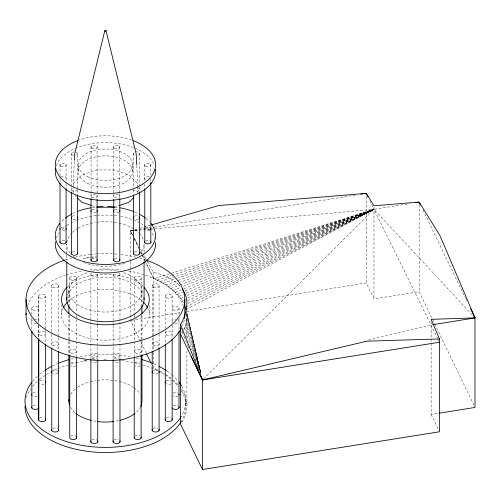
<?xml version="1.0" encoding="UTF-8"?>
<svg xmlns="http://www.w3.org/2000/svg" width="500" height="500" viewBox="0 0 500 500"><rect width="100%" height="100%" fill="white"/><g stroke="black" fill="none" stroke-linecap="round" stroke-linejoin="round"><path stroke-width="0.38" stroke-dasharray="2.5 1.88" d="M73.144 192.825L73.144 186.681M73.144 185.912L74.294 161.006M183.656 329.619C186.438 324.212 187.531 317.925 186.5 311.913M186.894 350.788L186.894 406.069L186.012 412.969A81.412 47.006 0 0 1 182.131 421.919M186.612 320.25L186.506 321.138L199.844 370.294M183.075 330.725L181.412 333.45L182.131 332.369L187.594 345.156M73.144 183.606L81.794 174.956L96.775 169.963L114.075 169.963L129.062 174.956L137.713 183.606L137.713 185.912M203.581 378.875L373.963 209.325L409.206 203.744M186.012 309.625L373.963 209.325L471.812 314.462M186.019 306.988L373.963 209.325L370.294 201.7M187.938 303.337L373.963 209.325L437.475 338.094M187.587 300.806L373.963 209.325L153.8 228.875M144.963 261.025L153.387 278.512C164.6 283.269 175.487 290.212 182.131 300.681L183.544 300.006M187.775 297.994L373.963 209.325L170.306 273.587M180.694 298.525L183.525 297.219M187.062 295.581L373.963 209.325L171.912 275.331M179.075 296.413L183.344 294.506M186.188 293.238L373.963 209.325L174.194 276.919M177.275 294.35L182.281 292.188M185.144 290.95L373.963 209.325L177.731 278.113M175.306 292.344L181.062 289.938M183.944 288.731L373.963 209.325L177.519 280.675M173.162 290.394L180.387 287.475M183.275 286.312L373.963 209.325L180.794 282.019M170.863 288.506L179.569 285.113M180.294 284.831L373.963 209.325M168.4 286.688L177.875 283.119M165.787 284.938L176.788 280.944M163.031 283.263L174.794 279.144M160.138 281.675L173.456 277.169M114.075 207.244L119.069 205.575M157.106 280.163L171.169 275.569M169.569 273.819L153.956 278.744L145.444 261.425M130.463 261.312L130.463 230.944L138.7 228.575M139.45 228.363L149.931 225.35M368.288 340.087L431.131 324.969M89.694 257.044L83.413 258.463L89.531 257.6M86.206 360.169L83.413 360.8L85.631 360.444M431.131 321.456L431.131 414.513L438.825 413.269M132.494 235.156L130.463 230.944L143.562 228.856M144.294 228.744L149.731 227.875M154.275 227.15L352.413 195.588M352.906 195.512L356.269 194.975M131.231 320.369L179.788 312.631M186.719 311.531L366.287 282.925L373.963 298.875L419.162 291.706L432.025 318.363M90.844 257.469L96.519 256.988L91.969 257.006M132.506 235.1L130.463 230.944L149.913 229.219M150.688 229.15L153.025 228.944M92.725 359.338L96.519 359.281M147.444 261.469L153.387 272.162L153.956 272.294A82.906 44 -11.4 0 1 173.175 280.494A82.144 43.612 -11.4 0 1 177.306 283.612A81.744 43.4 -11.5 0 1 180.719 287.038M91.781 205.575L96.062 207M75.306 195.756L76.388 196.838M181.412 389.15L182.131 390.225A81.475 47.038 0 0 1 186.8 403.762L186.894 406.069M182.131 300.681L183.388 302.869M130.463 230.944L132.35 234.338M134.238 237.731L138.769 245.881M140.656 249.275L146.319 259.456M134.206 238.562L138.631 247.569M140.675 251.725L142.037 254.5M142.381 255.194L145.106 260.731M422.881 209.862L465.531 298.269M465.863 298.95L466.881 301.062M432.362 319.062L434.394 323.269M434.731 323.969L474.325 406.031M437.806 338.781L438.806 340.856M431.131 414.513L438.806 430.4M134.506 239.338L138.919 248.487M140.575 251.931L141.625 254.106M141.925 254.731L144.669 260.419M146.306 353.369L130.463 320.494L130.463 317.375M187.9 345.869L189.419 349.425M184.456 327.95L194.1 355.794M195.113 358.725L195.875 360.925M185.331 325.7L198.95 368.819M186.012 323.425L199.656 370.3M186.794 318.831L200.731 373.181M186.894 316.525L200.806 373.175M186.794 314.219L200.85 373.169L186.719 312.65L200.875 373.169M136.794 165.681L137.713 183.606M419.162 204.5L419.162 291.706M373.963 207.206L373.963 298.875M366.287 196.494L366.287 282.925M186.894 309L186.894 338.325M185.85 400.95L185.85 406.069M179.006 307.875L179.006 314.369M179.006 317.962L179.006 330.375M172.138 295.675L172.138 322.831M172.144 325.356L172.144 338.425M165.281 295.675L165.281 328.263M165.275 330.875L165.275 344.069M159.075 285.294L159.075 333.688M159.075 334.181L159.075 347.656M153.387 272.162L153.387 336.912M153.387 337.694L153.387 351.706M153.387 352.488L153.387 368.062L153.956 368.294A81.444 47.025 0 0 1 158.331 370.306M152.219 285.294L152.219 350.763M150.825 164.525L150.825 174.819M150.825 178.412L150.825 181.838M149.294 305.606L149.294 314.819M144.769 164.519L144.775 181.531M144.769 184.025L144.775 188.081M144.069 252.625L144.069 244.037A38.644 22.312 0 0 1 140.45 253.469M144.069 255.744L144.069 261.212M141.981 290.938L141.981 303.425M141.981 315.125L141.981 340.094M141.981 340.875L141.981 354.137M141.1 277.75L141.1 306.462M141.1 309.85L141.1 315M141.1 315.287L141.1 354.706M135.638 151.888A3.131 1.806 0 0 1 139.469 153.169L139.469 186.088M139.469 186.706L139.469 191.544M137.713 186.681L137.713 192.825M134.238 277.75L134.238 315M134.238 315.281L134.238 319.163M134.238 319.656L134.238 356.544M133.419 153.169L133.419 189.206M133.419 189.769L133.419 194.662M132.581 164.725L132.581 171.544M130.463 262.094L130.463 269.881M130.463 270.656L130.463 316.6M119.969 273.788L119.969 360.206M119.806 146.613L119.806 192.787M119.806 193.412L119.806 198.25M113.75 146.613L113.756 199.031M113.106 325L113.106 273.788A3.55 2.05 0 0 0 117.456 276.3A3.55 2.05 0 0 0 119.044 272.869M113.106 325.288L113.106 360.206M97.744 325L97.744 273.788A3.55 2.05 0 0 1 93.394 276.3A3.55 2.05 0 0 1 91.806 272.869M97.744 325.288L97.744 360.206M97.1 146.613L97.1 199.031M91.044 146.613L91.044 192.787M91.044 193.412L91.044 198.25M90.881 273.788L90.881 360.206M78.269 164.725L78.269 171.544M75.219 151.888A3.131 1.806 0 0 1 77.431 153.169L77.431 189.206M77.431 189.769L77.431 194.669M76.612 277.75L76.612 312.669M76.612 315.281L76.612 319.163M76.612 319.656L76.612 356.544M71.381 153.169L71.381 186.863M71.381 187.488L71.381 191.544M69.75 277.75L69.75 305.194M69.75 315.287L69.75 354.706M68.869 290.938L68.869 304.206M68.869 315.125L68.869 354.137M66.781 254.181L66.781 244.037A38.644 22.312 0 0 0 70.406 253.469M66.781 254.963L66.781 260.431M66.081 164.525L66.081 183.094M66.081 183.4L66.081 188.081M61.556 304.837L61.556 314.819M60.025 164.519L60.025 175.6M60.025 179.194L60.025 182.619M58.631 285.294L58.631 350.763M51.775 285.294L51.775 333.688M51.775 334.181L51.775 347.163M45.575 295.675L45.575 329.819M45.575 330.594L45.569 343.294M38.712 296.731L38.712 322.344M38.712 325.444L38.712 338.338M38.712 295.669L38.712 322.831M38.706 325.356L38.706 338.419M31.844 307.875L31.844 314.369M31.844 317.962L31.844 330.375M56.256 165.9A50.138 28.944 0 0 1 74.675 148.688M75.388 148.369A50.138 28.944 0 0 1 154.344 165.206M77.575 140.656A50.138 28.944 0 0 1 131.906 140.144M115.969 194.262A3.131 1.806 0 0 1 119.9 196.169A3.131 1.806 0 0 1 115.456 197.65A3.131 1.806 0 0 1 114.562 194.731M114.562 258.694A3.131 1.806 0 0 1 118.994 258.694M91.856 258.694A3.131 1.806 0 0 1 96.287 258.694M77.431 189.925A3.131 1.806 0 0 1 72.838 191.019A3.131 1.806 0 0 1 72.188 188.175M72.188 252.138A3.137 1.812 0 0 1 75.219 251.669M60.838 176.819A3.131 1.806 0 0 1 65.269 176.819A3.131 1.806 0 0 1 65.269 179.381M60.025 178.569A3.131 1.806 0 0 1 60.025 177.631M62.244 240.312A3.131 1.806 0 0 1 65.269 240.781M65.269 230.231A3.131 1.806 0 0 1 60.838 230.231M60.838 227.675A3.131 1.806 0 0 1 65.263 227.675M77.431 153.169A3.131 1.806 0 0 1 76.619 154.913M73.594 155.381A3.131 1.806 0 0 1 71.275 153.637A3.131 1.806 0 0 1 73.594 151.888M75.219 219.344A3.131 1.806 0 0 1 72.194 218.875M72.188 216.319A3.131 1.806 0 0 1 75.213 215.85M96.287 212.319A3.131 1.806 0 0 1 91.856 212.319M91.856 209.762A3.131 1.806 0 0 1 96.287 209.762M118.994 212.319A3.131 1.806 0 0 1 114.562 212.319M114.562 209.762A3.131 1.806 0 0 1 118.994 209.762M139.469 153.169A3.131 1.806 0 0 1 137.256 155.381M134.231 154.919A3.131 1.806 0 0 1 134.231 152.356M138.663 218.875A3.131 1.806 0 0 1 134.231 218.875M134.231 216.319A3.131 1.806 0 0 1 138.663 216.319M150.013 230.231A3.131 1.806 0 0 1 145.581 230.231M145.581 227.675A3.131 1.806 0 0 1 150.013 227.675M145.581 179.381A3.131 1.806 0 0 1 145.581 176.819A3.131 1.806 0 0 1 150.013 176.819M145.581 240.781A3.131 1.806 0 0 1 150.013 240.781M137.256 187.706A3.131 1.806 0 0 1 138.663 190.731A3.131 1.806 0 0 1 133.419 189.925M134.231 252.138A3.131 1.806 0 0 1 138.663 252.138M56.388 238.006A50.138 28.944 0 0 1 59.337 232.638M62.006 229.562A50.138 28.944 0 0 1 65.963 226.181M66.594 225.725A50.138 28.944 0 0 1 69.975 223.569M71.225 222.869A50.138 28.944 0 0 1 75.963 220.613M76.681 220.319A50.138 28.944 0 0 1 96.2 215.581M96.962 215.506A50.138 28.944 0 0 1 118.4 216.075M120.75 216.475A50.138 28.944 0 0 1 138.981 222.531M140.875 223.569A50.138 28.944 0 0 1 143.606 225.275M144.256 225.725A50.138 28.944 0 0 1 149.981 230.763M151.969 233.281A50.138 28.944 0 0 1 154.462 238.006M62.006 221.031A50.138 28.944 0 0 1 64.744 218.594M72.525 213.669A50.138 28.944 0 0 1 75.963 212.087M92.45 207.55A50.138 28.944 0 0 1 96.2 207.056M114.65 207.056A50.138 28.944 0 0 1 118.4 207.55M134.887 212.087A50.138 28.944 0 0 1 138.981 214M146.106 218.594A50.138 28.944 0 0 1 149.981 222.237M124.75 263.356A38.644 22.312 0 0 1 87.456 263.788M86.1 263.356A38.644 22.312 0 0 1 83.963 262.587M74.763 257.619A38.644 22.312 0 0 1 73.006 256.181M66.862 242.581A38.644 22.312 0 0 1 71.413 233.444M72.469 232.381A38.644 22.312 0 0 1 77.4 228.675M78.1 228.256A38.644 22.312 0 0 1 95.425 222.481M96.925 222.269A38.644 22.312 0 0 1 118.387 223.019M119.125 223.169A38.644 22.312 0 0 1 138.894 232.881M139.438 233.444A38.644 22.312 0 0 1 143.744 241.125M67.525 295.106A38.644 22.312 0 0 1 104.169 277.169A38.644 22.312 0 0 1 142.756 293.694M184.288 320.056A79.381 45.831 0 0 1 182.5 325.781M27.569 305.875A79.381 45.831 0 0 1 65.494 275.212M66.206 274.975A79.381 45.831 0 0 1 82.381 270.963M89.938 269.869A79.381 45.831 0 0 1 120.913 269.869M128.469 270.963A79.381 45.831 0 0 1 183.038 305.2M147.581 307.806A43.869 25.325 0 0 1 105.425 340.144A43.869 25.325 0 0 1 63.269 307.806M68.95 300.75A43.869 25.325 0 0 1 143.05 301.794M67.8 286.444A43.869 25.325 0 0 1 143.05 286.444M65.494 259.862A79.381 45.831 0 0 1 71.306 258.087M75.05 257.125A79.381 45.831 0 0 1 89.938 254.519M90.7 254.431A79.381 45.831 0 0 1 96.088 253.956M96.869 253.906A79.381 45.831 0 0 1 118.619 254.275M120.913 254.519A79.381 45.831 0 0 1 135.806 257.125M139.544 258.087A79.381 45.831 0 0 1 145.363 259.862M135.156 436.037A3.55 2.05 0 0 1 140.181 436.037M114.025 440.006A3.55 2.05 0 0 1 118.575 439.775M91.806 440.006A3.55 2.05 0 0 1 96.825 440.006M70.669 436.044A3.55 2.05 0 0 1 75.694 436.037M52.694 428.5A3.55 2.05 0 0 1 57.713 428.5M39.631 418.119A3.55 2.05 0 0 1 44.181 417.894M36.194 323.212A3.55 2.05 0 0 1 32.2 322.256A3.55 2.05 0 0 1 32.763 319.781M34.356 319.25A3.55 2.05 0 0 1 38.706 321.763M32.763 405.919A3.55 2.05 0 0 1 37.319 405.694M37.319 396.219A3.55 2.05 0 0 1 32.763 395.988M32.763 393.088A3.55 2.05 0 0 1 37.319 392.863M44.188 384.012A3.55 2.05 0 0 1 39.631 383.787M39.631 380.887A3.55 2.05 0 0 1 44.181 380.662M57.713 373.406A3.55 2.05 0 0 1 52.694 373.406M52.694 370.506A3.55 2.05 0 0 1 57.713 370.506M75.694 365.869A3.55 2.05 0 0 1 70.669 365.869M70.669 362.969A3.55 2.05 0 0 1 75.694 362.969M96.825 361.9A3.55 2.05 0 0 1 91.806 361.9M91.806 359A3.55 2.05 0 0 1 96.825 359M118.575 362.131A3.55 2.05 0 0 1 114.025 361.9M114.025 359A3.55 2.05 0 0 1 118.575 358.775M140.181 365.869A3.55 2.05 0 0 1 135.156 365.869M135.156 362.969A3.55 2.05 0 0 1 140.181 362.969M158.156 373.406A3.55 2.05 0 0 1 153.138 373.406M153.138 370.506A3.55 2.05 0 0 1 158.156 370.506M171.219 383.787A3.55 2.05 0 0 1 166.2 383.787M166.2 380.887A3.55 2.05 0 0 1 171.219 380.887M178.088 395.988A3.55 2.05 0 0 1 173.062 395.988M173.062 393.088A3.55 2.05 0 0 1 178.088 393.088M178.088 319.781A3.55 2.05 0 0 1 178.65 322.256A3.55 2.05 0 0 1 174.656 323.212M172.144 321.763A3.55 2.05 0 0 1 175.894 319.194M173.062 405.919A3.55 2.05 0 0 1 178.088 405.919M166.2 418.119A3.55 2.05 0 0 1 171.219 418.119M153.138 428.5A3.55 2.05 0 0 1 158.156 428.5M123.706 272.663A36.556 21.106 0 0 1 133.431 304.506A36.556 21.106 0 0 1 77.419 304.506A36.556 21.106 0 0 1 87.15 272.663M92.181 271.269A36.556 21.106 0 0 1 118.669 271.269M140.738 406.419A36.556 21.106 0 0 1 135.006 413.356M118.669 420.625A36.556 21.106 0 0 1 113.469 421.544M95.962 421.337A36.556 21.106 0 0 1 92.181 420.625M74.763 412.444A36.556 21.106 0 0 1 70.113 406.419M70.719 394.319A36.556 21.106 0 0 1 77.019 387.669M77.631 387.244A36.556 21.106 0 0 1 89.969 381.825M90.7 381.637A36.556 21.106 0 0 1 95.962 380.569M97.381 380.363A36.556 21.106 0 0 1 118.669 381.281M119.412 381.456A36.556 21.106 0 0 1 133.219 387.244M133.831 387.669A36.556 21.106 0 0 1 140.131 394.319M181.775 386.362A80.425 46.431 0 0 1 181.775 415.544M32.544 381.319A80.425 46.431 0 0 1 37.319 376.262M39.538 374.331A80.425 46.431 0 0 1 44.481 370.656M52.381 366.05A80.425 46.431 0 0 1 57.169 363.806M70.931 359.006A80.425 46.431 0 0 1 74.65 358.056M79.981 356.906A80.425 46.431 0 0 1 130.869 356.906M136.2 358.056A80.425 46.431 0 0 1 139.919 359.006M153.681 363.806A80.425 46.431 0 0 1 157.806 365.719M167.025 371.1A80.425 46.431 0 0 1 171.319 374.331M171.887 374.806A80.425 46.431 0 0 1 178.306 381.319M181.4 390.838A80.425 46.431 0 0 1 181.775 420.662M26.3 397.75A80.425 46.431 0 0 1 30.681 388.931M32.544 386.438A80.425 46.431 0 0 1 37.319 381.375M39.538 379.444A80.425 46.431 0 0 1 45.806 374.906M46.481 374.481A80.425 46.431 0 0 1 50.431 372.188M51.075 371.844A80.425 46.431 0 0 1 57.169 368.925M57.875 368.619A80.425 46.431 0 0 1 68.031 364.963M70.931 364.125A80.425 46.431 0 0 1 75.4 362.994M76.156 362.819A80.425 46.431 0 0 1 89.138 360.6M103.881 359.644A80.425 46.431 0 0 1 107.744 359.656M121.713 360.6A80.425 46.431 0 0 1 139.919 364.125M142.819 364.963A80.425 46.431 0 0 1 157.806 370.838M158.469 371.169A80.425 46.431 0 0 1 164.369 374.481M165.044 374.906A80.425 46.431 0 0 1 171.319 379.444M171.887 379.925A80.425 46.431 0 0 1 178.306 386.438M160.138 371.219A81.444 47.025 0 0 1 164.15 373.469M165.787 374.481A81.444 47.025 0 0 1 170.863 378.05M173.162 379.938A81.444 47.025 0 0 1 178.194 384.925M87.519 176.513A27.156 15.681 0 0 0 132.062 167.781A27.156 15.681 0 0 0 96.7 149.875A27.156 15.681 0 0 0 87.519 176.513M87.519 183.331A27.156 15.681 0 0 0 132.062 174.606A27.156 15.681 0 0 0 96.7 156.7A27.156 15.681 0 0 0 87.519 183.331M91.856 197.288A3.131 1.806 0 0 0 97.1 196.475A3.131 1.806 0 0 0 93.263 194.262A3.131 1.806 0 0 0 91.856 197.288M60.838 166.269A3.131 1.806 0 0 0 66.075 165.456A3.131 1.806 0 0 0 62.244 163.244A3.131 1.806 0 0 0 60.838 166.269M91.856 148.356A3.131 1.806 0 0 0 97.1 147.55A3.131 1.806 0 0 0 93.263 145.338A3.131 1.806 0 0 0 91.856 148.356M114.562 148.363A3.131 1.806 0 0 0 119.806 147.55A3.131 1.806 0 0 0 115.969 145.331A3.131 1.806 0 0 0 114.562 148.363M145.588 166.269A3.131 1.806 0 0 0 150.825 165.456A3.131 1.806 0 0 0 146.988 163.244A3.131 1.806 0 0 0 145.588 166.269M135.156 352.806A3.55 2.05 0 0 0 141.1 351.887A3.55 2.05 0 0 0 136.75 349.375A3.55 2.05 0 0 0 135.156 352.806M114.025 356.769A3.55 2.05 0 0 0 119.969 355.85A3.55 2.05 0 0 0 115.619 353.338A3.55 2.05 0 0 0 114.025 356.769M91.806 356.769A3.55 2.05 0 0 0 97.744 355.85A3.55 2.05 0 0 0 93.394 353.338A3.55 2.05 0 0 0 91.806 356.769M70.669 352.806A3.55 2.05 0 0 0 76.612 351.887A3.55 2.05 0 0 0 72.263 349.375A3.55 2.05 0 0 0 70.669 352.806M52.694 345.262A3.55 2.05 0 0 0 58.631 344.344A3.55 2.05 0 0 0 54.288 341.838A3.55 2.05 0 0 0 52.694 345.262M39.631 334.888A3.55 2.05 0 0 0 45.575 333.963A3.55 2.05 0 0 0 41.225 331.456A3.55 2.05 0 0 0 39.631 334.888M32.763 309.856A3.55 2.05 0 0 0 38.706 308.938A3.55 2.05 0 0 0 34.356 306.425A3.55 2.05 0 0 0 32.763 309.856M39.631 297.65A3.55 2.05 0 0 0 45.575 296.731A3.55 2.05 0 0 0 41.225 294.225A3.55 2.05 0 0 0 39.631 297.65M52.694 287.275A3.55 2.05 0 0 0 58.631 286.356A3.55 2.05 0 0 0 54.288 283.844A3.55 2.05 0 0 0 52.694 287.275M70.669 279.731A3.55 2.05 0 0 0 76.612 278.812A3.55 2.05 0 0 0 72.263 276.3A3.55 2.05 0 0 0 70.669 279.731M135.156 279.731A3.55 2.05 0 0 0 141.1 278.812A3.55 2.05 0 0 0 136.75 276.3A3.55 2.05 0 0 0 135.156 279.731M153.138 287.275A3.55 2.05 0 0 0 159.075 286.356A3.55 2.05 0 0 0 154.731 283.844A3.55 2.05 0 0 0 153.138 287.275M166.2 297.65A3.55 2.05 0 0 0 172.138 296.731A3.55 2.05 0 0 0 167.787 294.225A3.55 2.05 0 0 0 166.2 297.65M173.062 309.85A3.55 2.05 0 0 0 179.006 308.931A3.55 2.05 0 0 0 174.656 306.425A3.55 2.05 0 0 0 173.062 309.85M166.2 334.881A3.55 2.05 0 0 0 172.138 333.963A3.55 2.05 0 0 0 167.787 331.456A3.55 2.05 0 0 0 166.2 334.881M153.138 345.262A3.55 2.05 0 0 0 159.075 344.344A3.55 2.05 0 0 0 154.731 341.831A3.55 2.05 0 0 0 153.138 345.262"/><path stroke-width="0.75" d="M74.338 160.225L74.656 153.994L104.819 30.738M439.594 413.15L475 407.438L475 317.887L431.131 319.35L439.475 338.931L439.475 431.781L202.475 469.519L180.581 424.219L180.581 324.625C184.35 318.044 186.656 310.581 186.894 302.987A80.781 42.862 -11.5 0 0 184.475 292.65L182.131 288.856M180.694 334.525L202.475 379.975L202.475 469.519M133.925 197.381L129.062 202.244L119.781 205.338M151.425 224.919L218.812 205.544L366.287 193.381L373.963 205.787L419.162 202.087L440.05 235.775L475 317.887L432.669 324.719M204.744 379.425L202.475 379.975L191.081 356.2M360.887 194.237L362.569 193.969M363.975 193.75L366.287 193.381L367.956 196.844M439.475 342.238L202.475 379.975L201.863 378.55M415.331 202.769L419.162 202.162L420.513 204.963M439.475 338.931L366.838 341.181L202.475 379.975L180.581 324.625M96.775 207.237L114.075 207.244M91.069 205.338L81.794 202.244L77.469 197.919M106.031 30.738L105.588 30.481A0.625 0.362 0 0 0 104.8 30.8A0.625 0.362 0 0 0 105.481 31.194A0.625 0.362 0 0 0 106.031 30.738L136.194 153.994L136.756 164.906M473.938 316.744L475 317.887L474.637 317.137M146.7 260.131L147.444 261.469M470.594 308.75L475 317.887M146.644 354.069L151.031 363.162M184.675 305.656L186.012 309.625M184.806 299.469L184.806 314.819A79.381 45.831 0 0 1 184.544 318.562M179.006 331.075L179.006 407.9M172.138 339.113L172.138 420.1M165.281 344.056L165.281 420.1M159.075 347.938L159.081 430.481M152.219 351.331L152.219 430.481M150.825 182.463L150.825 242.531M144.775 188.706L144.775 242.531M144.069 261.994L144.069 299.469M141.981 305.763L141.981 313.569M141.981 354.919L141.981 400.956A36.556 21.106 0 0 1 140.738 406.419M141.1 354.988L141.1 438.019M139.469 192.106L139.469 253.881M134.238 357.031L134.238 438.019M133.419 195.225L133.419 253.881M119.969 359.444L119.969 441.987M119.806 198.663L119.806 260.438M113.75 199.444L113.756 260.438M113.106 359.444L113.106 441.987M97.744 359.444L97.744 441.987M97.1 199.444L97.1 260.438M91.044 198.663L91.044 260.438M90.881 359.444L90.887 441.987M77.431 195.225L77.431 253.881M76.612 357.031L76.612 438.019M71.381 192.106L71.381 253.881M69.75 354.988L69.75 438.019A3.55 2.05 0 0 0 74.1 439.469A3.55 2.05 0 0 0 76.612 436.956M68.869 305.763L68.869 313.569M68.869 354.919L68.869 400.956M66.781 261.994L66.781 299.469M66.081 188.706L66.081 242.531M60.025 183.094L60.025 242.531M58.631 351.044L58.631 430.481M51.775 347.938L51.775 430.481M45.575 344.056L45.575 420.1M38.712 339.113L38.712 419.038A3.55 2.05 0 0 0 42.144 421.619A3.55 2.05 0 0 0 45.569 419.038M38.712 338.619L38.712 420.1M31.844 331.075L31.844 407.9M26.044 299.469L26.044 314.819M133.281 140.656A50.138 28.944 0 0 1 143.119 183.806A50.138 28.944 0 0 1 67.731 183.806A50.138 28.944 0 0 1 77.575 140.656M155.425 169.419A50.138 28.944 0 0 1 104.806 200.487A50.138 28.944 0 0 1 55.531 168.706M119.806 259.5A3.131 1.806 0 0 1 116.781 261.781A3.131 1.806 0 0 1 113.75 259.5M97.1 259.5A3.131 1.806 0 0 1 94.069 261.781A3.131 1.806 0 0 1 91.05 259.5M77.431 252.95A3.131 1.806 0 0 1 74.406 255.225A3.131 1.806 0 0 1 71.381 252.95M66.075 241.594A3.131 1.806 0 0 1 63.05 243.869A3.131 1.806 0 0 1 60.025 241.594M60.025 229.419A3.131 1.806 0 0 1 60.025 228.481M66.075 228.487A3.131 1.806 0 0 1 66.075 229.419M71.381 218.069A3.131 1.806 0 0 1 71.381 217.131M77.431 217.131A3.131 1.806 0 0 1 77.431 218.069M91.044 211.513A3.131 1.806 0 0 1 91.044 210.575M97.094 210.575A3.131 1.806 0 0 1 97.094 211.513M113.75 211.513A3.131 1.806 0 0 1 113.75 210.575M119.806 210.575A3.131 1.806 0 0 1 119.806 211.513M133.419 218.062A3.131 1.806 0 0 1 133.419 217.131M139.469 217.131A3.131 1.806 0 0 1 139.469 218.069M144.775 229.419A3.131 1.806 0 0 1 144.775 228.481M150.825 228.487A3.131 1.806 0 0 1 150.825 229.419M150.825 241.594A3.131 1.806 0 0 1 147.8 243.869A3.131 1.806 0 0 1 144.775 241.594M139.469 252.95A3.131 1.806 0 0 1 136.444 255.225A3.131 1.806 0 0 1 133.419 252.95M151.025 223.475A50.138 28.944 0 0 1 105.425 264.45A50.138 28.944 0 0 1 59.825 223.475M65.344 218.119A50.138 28.944 0 0 1 71.869 214M77.4 211.506A50.138 28.944 0 0 1 90.881 207.806M96.962 206.975A50.138 28.944 0 0 1 103.125 206.594M107.725 206.594A50.138 28.944 0 0 1 114.65 207.056M119.969 207.806A50.138 28.944 0 0 1 134.175 211.794M139.625 214.344A50.138 28.944 0 0 1 145.506 218.119M155.494 242.531A50.138 28.944 0 0 1 104.769 272.975A50.138 28.944 0 0 1 55.444 241.769M143.988 298.012A38.644 22.312 0 0 1 104.794 321.775A38.644 22.312 0 0 1 66.963 297.288M146.069 260.1A79.381 45.831 0 0 1 166 329.087A79.381 45.831 0 0 1 44.856 329.087A79.381 45.831 0 0 1 64.781 260.1M181.213 328.456A79.381 45.831 0 0 1 92.2 360.006A79.381 45.831 0 0 1 26.088 313.325M144.113 287.531A43.869 25.325 0 0 1 104.887 324.794A43.869 25.325 0 0 1 67.256 286.981M63.631 307.125A43.869 25.325 0 0 1 67.8 301.794M143.594 302.331A43.869 25.325 0 0 1 147.581 307.806M141.1 436.962A3.55 2.05 0 0 1 137.669 439.538A3.55 2.05 0 0 1 134.238 436.956M119.969 440.925A3.55 2.05 0 0 1 116.538 443.506A3.55 2.05 0 0 1 113.106 440.925M97.744 440.925A3.55 2.05 0 0 1 94.312 443.506A3.55 2.05 0 0 1 90.887 440.925M58.631 429.419A3.55 2.05 0 0 1 55.206 432A3.55 2.05 0 0 1 51.775 429.419M38.706 407.9A3.55 2.05 0 0 1 34.356 409.35A3.55 2.05 0 0 1 31.844 406.838M31.844 395.069A3.55 2.05 0 0 1 31.844 394.006M45.575 381.806A3.55 2.05 0 0 1 45.575 382.869M51.775 372.488A3.55 2.05 0 0 1 51.775 371.425M58.631 371.425A3.55 2.05 0 0 1 58.631 372.488M152.219 372.488A3.55 2.05 0 0 1 152.219 371.425M159.075 371.425A3.55 2.05 0 0 1 159.075 372.488M165.281 382.869A3.55 2.05 0 0 1 165.281 381.806M179.006 394.006A3.55 2.05 0 0 1 179.006 395.069M179.006 406.838A3.55 2.05 0 0 1 176.494 409.35A3.55 2.05 0 0 1 172.144 407.9M172.138 419.038A3.55 2.05 0 0 1 168.706 421.619A3.55 2.05 0 0 1 165.281 419.038M159.075 429.419A3.55 2.05 0 0 1 155.65 432A3.55 2.05 0 0 1 152.219 429.419M134.425 413.8A36.556 21.106 0 0 1 120.15 420.269M113.469 421.544A36.556 21.106 0 0 1 97.381 421.544M91.438 420.45A36.556 21.106 0 0 1 75.85 413.356M69.575 405.075A36.556 21.106 0 0 1 68.944 399.581M181.4 416.188A80.425 46.431 0 0 1 76.281 444.231A80.425 46.431 0 0 1 31.581 382.556M45.138 370.219A80.425 46.431 0 0 1 51.725 366.388M57.875 363.506A80.425 46.431 0 0 1 68.75 359.631M142.1 359.631A80.425 46.431 0 0 1 152.975 363.506M159.125 366.388A80.425 46.431 0 0 1 166.375 370.656M179.269 382.556A80.425 46.431 0 0 1 181.4 385.719M181.4 421.306A80.425 46.431 0 0 1 92.044 451.856A80.425 46.431 0 0 1 25 406.069"/></g></svg>
